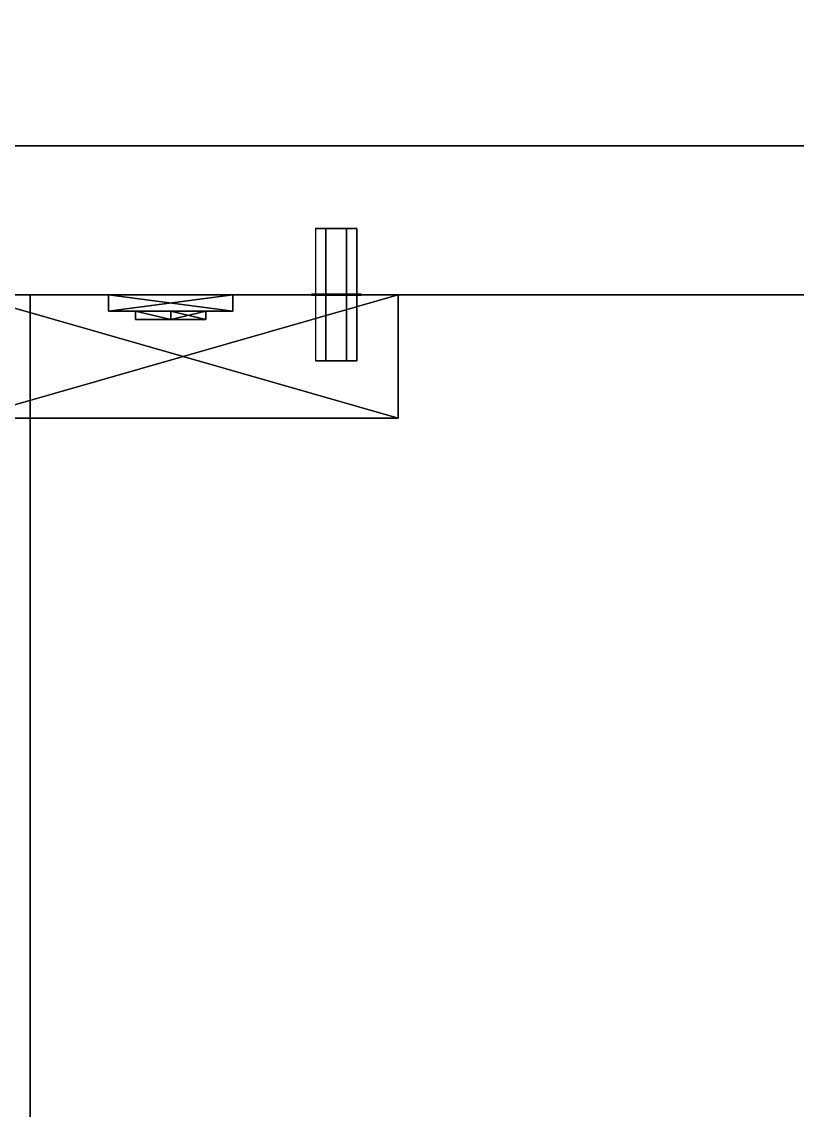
# Model space of a CAD drawing. Extents: x 0 to 4068, y -150 to 4325.
# Drawn here: x 3537 to 3630.7, y 1292.4 to 1424 of the extents above; entities that cross this region are included whole.
import ezdxf

# ---------------------------------------------------------------- set-up
doc = ezdxf.new("R2010")
doc.units = 0
for name, color, linetype in [('LAYER0', 7, 'CONTINUOUS'), ('LAYER364', 7, 'CONTINUOUS'), ('LAYER365', 7, 'CONTINUOUS'), ('LAYER366', 7, 'CONTINUOUS'), ('LAYER370', 253, 'CONTINUOUS'), ('LAYER372', 253, 'CONTINUOUS'), ('LAYER374', 253, 'CONTINUOUS'), ('LAYER376', 253, 'CONTINUOUS'), ('LAYER378', 253, 'CONTINUOUS'), ('LAYER380', 7, 'CONTINUOUS'), ('LAYER381', 254, 'CONTINUOUS'), ('LAYER385', 7, 'CONTINUOUS'), ('LAYER386', 254, 'CONTINUOUS'), ('LAYER390', 7, 'CONTINUOUS'), ('LAYER391', 254, 'CONTINUOUS'), ('LAYER395', 7, 'CONTINUOUS'), ('LAYER396', 254, 'CONTINUOUS'), ('LAYER400', 7, 'CONTINUOUS'), ('LAYER401', 254, 'CONTINUOUS'), ('LAYER405', 7, 'CONTINUOUS'), ('LAYER406', 254, 'CONTINUOUS')]:
    doc.layers.add(name, color=color, linetype=linetype)

msp = doc.modelspace()

# ---------------------------------------------------------------- linework, layer by layer
at = {"layer": 'LAYER0', "invisible_edges": 1}
for points in [[(4068, 4325, -5), (0, -150, -5), (0, 4325, -5), (4068, 4325, -5)], [(0, -150, -5), (4068, 4325, -5), (4068, -150, -5), (0, -150, -5)], [(4068, -150), (0, 4325), (0, -150), (4068, -150)], [(0, 4325), (4068, -150), (4068, 4325), (0, 4325)]]:
    msp.add_3dface(points, dxfattribs=at)
at = {"layer": 'LAYER364', "invisible_edges": 1}
for points in [[(3918, 927, 151), (3518, 1391, 151), (3918, 1391, 151), (3918, 927, 151)], [(3518, 1391, 151), (3918, 927, 151), (3518, 927, 151), (3518, 1391, 151)], [(3918, 1391, 169), (3518, 1391, 151), (3518, 1391, 169), (3918, 1391, 169)], [(3518, 1391, 151), (3918, 1391, 169), (3918, 1391, 151), (3518, 1391, 151)], [(3518, 927, 169), (3918, 1391, 169), (3518, 1391, 169), (3518, 927, 169)], [(3918, 1391, 169), (3518, 927, 169), (3918, 927, 169), (3918, 1391, 169)]]:
    msp.add_3dface(points, dxfattribs=at)
at = {"layer": 'LAYER365', "invisible_edges": 1}
for points in [[(3918, 1391, 2359), (3518, 927, 2359), (3918, 927, 2359), (3918, 1391, 2359)], [(3518, 927, 2359), (3918, 1391, 2359), (3518, 1391, 2359), (3518, 927, 2359)], [(3918, 1391, 2359), (3518, 1391, 2341), (3518, 1391, 2359), (3918, 1391, 2359)], [(3518, 1391, 2341), (3918, 1391, 2359), (3918, 1391, 2341), (3518, 1391, 2341)], [(3518, 1391, 2341), (3918, 927, 2341), (3518, 927, 2341), (3518, 1391, 2341)], [(3918, 927, 2341), (3518, 1391, 2341), (3918, 1391, 2341), (3918, 927, 2341)]]:
    msp.add_3dface(points, dxfattribs=at)
at = {"layer": 'LAYER366', "invisible_edges": 1}
for points in [[(3918, 1409, 150), (3518, 1391, 150), (3518, 1409, 150), (3918, 1409, 150)], [(3518, 1391, 150), (3918, 1409, 150), (3918, 1391, 150), (3518, 1391, 150)], [(3918, 1391, 2360), (3518, 1409, 2360), (3518, 1391, 2360), (3918, 1391, 2360)], [(3518, 1409, 2360), (3918, 1391, 2360), (3918, 1409, 2360), (3518, 1409, 2360)], [(3518, 1409, 2360), (3918, 1409, 150), (3518, 1409, 150), (3518, 1409, 2360)], [(3918, 1409, 150), (3518, 1409, 2360), (3918, 1409, 2360), (3918, 1409, 150)], [(3918, 1391, 2360), (3518, 1391, 150), (3918, 1391, 150), (3918, 1391, 2360)], [(3518, 1391, 150), (3918, 1391, 2360), (3518, 1391, 2360), (3518, 1391, 150)]]:
    msp.add_3dface(points, dxfattribs=at)
at = {"layer": 'LAYER370'}
for points in [[(3582.5, 1391, 246.2174), (3530.5, 1376.078, 246.2174), (3530.5, 1391, 246.2174), (3582.5, 1391, 246.2174)], [(3582.5, 1376.078, 246.2174), (3530.5, 1376.078, 246.2174), (3582.5, 1391, 246.2174), (3582.5, 1376.078, 246.2174)], [(3530.5, 1391, 259.7826), (3582.5, 1376.078, 259.7826), (3582.5, 1391, 259.7826), (3530.5, 1391, 259.7826)], [(3530.5, 1376.078, 259.7826), (3582.5, 1376.078, 259.7826), (3530.5, 1391, 259.7826), (3530.5, 1376.078, 259.7826)], [(3562.5, 1391, 279), (3547.5, 1391, 279), (3547.5, 1389.01, 279), (3562.5, 1391, 279)], [(3562.5, 1389.01, 279), (3562.5, 1391, 279), (3547.5, 1389.01, 279), (3562.5, 1389.01, 279)], [(3547.5, 1391, 227), (3562.5, 1391, 227), (3562.5, 1389.01, 227), (3547.5, 1391, 227)], [(3547.5, 1389.01, 227), (3547.5, 1391, 227), (3562.5, 1389.01, 227), (3547.5, 1389.01, 227)], [(3547.5, 1389.01, 279), (3547.5, 1391, 279), (3547.5, 1391, 227), (3547.5, 1389.01, 279)], [(3547.5, 1389.01, 227), (3547.5, 1389.01, 279), (3547.5, 1391, 227), (3547.5, 1389.01, 227)], [(3562.5, 1391, 227), (3562.5, 1391, 279), (3562.5, 1389.01, 279), (3562.5, 1391, 227)], [(3562.5, 1389.01, 227), (3562.5, 1391, 227), (3562.5, 1389.01, 279), (3562.5, 1389.01, 227)], [(3582.5, 1391, 259.7826), (3582.5, 1376.078, 246.2174), (3582.5, 1391, 246.2174), (3582.5, 1391, 259.7826)], [(3582.5, 1376.078, 259.7826), (3582.5, 1376.078, 246.2174), (3582.5, 1391, 259.7826), (3582.5, 1376.078, 259.7826)], [(3562.5, 1389.01, 279), (3547.5, 1389.01, 279), (3547.5, 1389.01, 227), (3562.5, 1389.01, 279)], [(3562.5, 1389.01, 227), (3562.5, 1389.01, 279), (3547.5, 1389.01, 227), (3562.5, 1389.01, 227)], [(3550.757, 1389.01, 271.0869), (3555, 1388.016, 266.2909), (3550.757, 1388.016, 271.0869), (3550.757, 1389.01, 271.0869)], [(3555, 1389.01, 266.2909), (3555, 1388.016, 266.2909), (3550.757, 1389.01, 271.0869), (3555, 1389.01, 266.2909)], [(3550.757, 1389.01, 271.0869), (3555, 1389.01, 266.2909), (3555, 1389.01, 275.883), (3550.757, 1389.01, 271.0869)], [(3550.757, 1389.01, 271.0869), (3555, 1388.016, 275.883), (3555, 1389.01, 275.883), (3550.757, 1389.01, 271.0869)], [(3550.757, 1388.016, 271.0869), (3555, 1388.016, 275.883), (3550.757, 1389.01, 271.0869), (3550.757, 1388.016, 271.0869)], [(3550.757, 1389.01, 234.913), (3555, 1388.016, 230.117), (3550.757, 1388.016, 234.913), (3550.757, 1389.01, 234.913)], [(3555, 1389.01, 230.117), (3555, 1388.016, 230.117), (3550.757, 1389.01, 234.913), (3555, 1389.01, 230.117)], [(3550.757, 1389.01, 234.913), (3555, 1389.01, 230.117), (3555, 1389.01, 239.7091), (3550.757, 1389.01, 234.913)], [(3550.757, 1389.01, 234.913), (3555, 1388.016, 239.7091), (3555, 1389.01, 239.7091), (3550.757, 1389.01, 234.913)], [(3550.757, 1388.016, 234.913), (3555, 1388.016, 239.7091), (3550.757, 1389.01, 234.913), (3550.757, 1388.016, 234.913)], [(3555, 1389.01, 266.2909), (3559.243, 1388.016, 271.0869), (3555, 1388.016, 266.2909), (3555, 1389.01, 266.2909)], [(3559.243, 1389.01, 271.0869), (3559.243, 1388.016, 271.0869), (3555, 1389.01, 266.2909), (3559.243, 1389.01, 271.0869)], [(3559.243, 1389.01, 271.0869), (3555, 1388.016, 275.883), (3559.243, 1388.016, 271.0869), (3559.243, 1389.01, 271.0869)], [(3555, 1389.01, 275.883), (3555, 1388.016, 275.883), (3559.243, 1389.01, 271.0869), (3555, 1389.01, 275.883)], [(3555, 1389.01, 266.2909), (3559.243, 1389.01, 271.0869), (3555, 1389.01, 275.883), (3555, 1389.01, 266.2909)], [(3555, 1389.01, 230.117), (3559.243, 1388.016, 234.913), (3555, 1388.016, 230.117), (3555, 1389.01, 230.117)], [(3559.243, 1389.01, 234.913), (3559.243, 1388.016, 234.913), (3555, 1389.01, 230.117), (3559.243, 1389.01, 234.913)], [(3559.243, 1389.01, 234.913), (3555, 1388.016, 239.7091), (3559.243, 1388.016, 234.913), (3559.243, 1389.01, 234.913)], [(3555, 1389.01, 239.7091), (3555, 1388.016, 239.7091), (3559.243, 1389.01, 234.913), (3555, 1389.01, 239.7091)], [(3555, 1389.01, 230.117), (3559.243, 1389.01, 234.913), (3555, 1389.01, 239.7091), (3555, 1389.01, 230.117)], [(3550.757, 1388.016, 271.0869), (3559.243, 1388.016, 271.0869), (3555, 1388.016, 275.883), (3550.757, 1388.016, 271.0869)], [(3555, 1388.016, 266.2909), (3559.243, 1388.016, 271.0869), (3550.757, 1388.016, 271.0869), (3555, 1388.016, 266.2909)], [(3550.757, 1388.016, 234.913), (3559.243, 1388.016, 234.913), (3555, 1388.016, 239.7091), (3550.757, 1388.016, 234.913)], [(3555, 1388.016, 230.117), (3559.243, 1388.016, 234.913), (3550.757, 1388.016, 234.913), (3555, 1388.016, 230.117)], [(3582.5, 1376.078, 246.2174), (3530.5, 1376.078, 259.7826), (3530.5, 1376.078, 246.2174), (3582.5, 1376.078, 246.2174)], [(3582.5, 1376.078, 259.7826), (3530.5, 1376.078, 259.7826), (3582.5, 1376.078, 246.2174), (3582.5, 1376.078, 259.7826)]]:
    msp.add_3dface(points, dxfattribs=at)
at = {"layer": 'LAYER372'}
for points in [[(3582.5, 1391, 747.2174), (3530.5, 1376.078, 747.2174), (3530.5, 1391, 747.2174), (3582.5, 1391, 747.2174)], [(3582.5, 1376.078, 747.2174), (3530.5, 1376.078, 747.2174), (3582.5, 1391, 747.2174), (3582.5, 1376.078, 747.2174)], [(3530.5, 1391, 760.7826), (3582.5, 1376.078, 760.7826), (3582.5, 1391, 760.7826), (3530.5, 1391, 760.7826)], [(3530.5, 1376.078, 760.7826), (3582.5, 1376.078, 760.7826), (3530.5, 1391, 760.7826), (3530.5, 1376.078, 760.7826)], [(3562.5, 1391, 780), (3547.5, 1391, 780), (3547.5, 1389.01, 780), (3562.5, 1391, 780)], [(3562.5, 1389.01, 780), (3562.5, 1391, 780), (3547.5, 1389.01, 780), (3562.5, 1389.01, 780)], [(3547.5, 1391, 728), (3562.5, 1391, 728), (3562.5, 1389.01, 728), (3547.5, 1391, 728)], [(3547.5, 1389.01, 728), (3547.5, 1391, 728), (3562.5, 1389.01, 728), (3547.5, 1389.01, 728)], [(3547.5, 1389.01, 780), (3547.5, 1391, 780), (3547.5, 1391, 728), (3547.5, 1389.01, 780)], [(3547.5, 1389.01, 728), (3547.5, 1389.01, 780), (3547.5, 1391, 728), (3547.5, 1389.01, 728)], [(3562.5, 1391, 728), (3562.5, 1391, 780), (3562.5, 1389.01, 780), (3562.5, 1391, 728)], [(3562.5, 1389.01, 728), (3562.5, 1391, 728), (3562.5, 1389.01, 780), (3562.5, 1389.01, 728)], [(3582.5, 1391, 760.7826), (3582.5, 1376.078, 747.2174), (3582.5, 1391, 747.2174), (3582.5, 1391, 760.7826)], [(3582.5, 1376.078, 760.7826), (3582.5, 1376.078, 747.2174), (3582.5, 1391, 760.7826), (3582.5, 1376.078, 760.7826)], [(3562.5, 1389.01, 780), (3547.5, 1389.01, 780), (3547.5, 1389.01, 728), (3562.5, 1389.01, 780)], [(3562.5, 1389.01, 728), (3562.5, 1389.01, 780), (3547.5, 1389.01, 728), (3562.5, 1389.01, 728)], [(3550.757, 1389.01, 772.087), (3555, 1388.016, 767.291), (3550.757, 1388.016, 772.087), (3550.757, 1389.01, 772.087)], [(3555, 1389.01, 767.291), (3555, 1388.016, 767.291), (3550.757, 1389.01, 772.087), (3555, 1389.01, 767.291)], [(3550.757, 1389.01, 772.087), (3555, 1389.01, 767.291), (3555, 1389.01, 776.883), (3550.757, 1389.01, 772.087)], [(3550.757, 1389.01, 772.087), (3555, 1388.016, 776.883), (3555, 1389.01, 776.883), (3550.757, 1389.01, 772.087)], [(3550.757, 1388.016, 772.087), (3555, 1388.016, 776.883), (3550.757, 1389.01, 772.087), (3550.757, 1388.016, 772.087)], [(3550.757, 1389.01, 735.913), (3555, 1388.016, 731.117), (3550.757, 1388.016, 735.913), (3550.757, 1389.01, 735.913)], [(3555, 1389.01, 731.117), (3555, 1388.016, 731.117), (3550.757, 1389.01, 735.913), (3555, 1389.01, 731.117)], [(3550.757, 1389.01, 735.913), (3555, 1389.01, 731.117), (3555, 1389.01, 740.709), (3550.757, 1389.01, 735.913)], [(3550.757, 1389.01, 735.913), (3555, 1388.016, 740.709), (3555, 1389.01, 740.709), (3550.757, 1389.01, 735.913)], [(3550.757, 1388.016, 735.913), (3555, 1388.016, 740.709), (3550.757, 1389.01, 735.913), (3550.757, 1388.016, 735.913)], [(3555, 1389.01, 767.291), (3559.243, 1388.016, 772.087), (3555, 1388.016, 767.291), (3555, 1389.01, 767.291)], [(3559.243, 1389.01, 772.087), (3559.243, 1388.016, 772.087), (3555, 1389.01, 767.291), (3559.243, 1389.01, 772.087)], [(3559.243, 1389.01, 772.087), (3555, 1388.016, 776.883), (3559.243, 1388.016, 772.087), (3559.243, 1389.01, 772.087)], [(3555, 1389.01, 776.883), (3555, 1388.016, 776.883), (3559.243, 1389.01, 772.087), (3555, 1389.01, 776.883)], [(3555, 1389.01, 767.291), (3559.243, 1389.01, 772.087), (3555, 1389.01, 776.883), (3555, 1389.01, 767.291)], [(3555, 1389.01, 731.117), (3559.243, 1388.016, 735.913), (3555, 1388.016, 731.117), (3555, 1389.01, 731.117)], [(3559.243, 1389.01, 735.913), (3559.243, 1388.016, 735.913), (3555, 1389.01, 731.117), (3559.243, 1389.01, 735.913)], [(3559.243, 1389.01, 735.913), (3555, 1388.016, 740.709), (3559.243, 1388.016, 735.913), (3559.243, 1389.01, 735.913)], [(3555, 1389.01, 740.709), (3555, 1388.016, 740.709), (3559.243, 1389.01, 735.913), (3555, 1389.01, 740.709)], [(3555, 1389.01, 731.117), (3559.243, 1389.01, 735.913), (3555, 1389.01, 740.709), (3555, 1389.01, 731.117)], [(3550.757, 1388.016, 772.087), (3559.243, 1388.016, 772.087), (3555, 1388.016, 776.883), (3550.757, 1388.016, 772.087)], [(3555, 1388.016, 767.291), (3559.243, 1388.016, 772.087), (3550.757, 1388.016, 772.087), (3555, 1388.016, 767.291)], [(3550.757, 1388.016, 735.913), (3559.243, 1388.016, 735.913), (3555, 1388.016, 740.709), (3550.757, 1388.016, 735.913)], [(3555, 1388.016, 731.117), (3559.243, 1388.016, 735.913), (3550.757, 1388.016, 735.913), (3555, 1388.016, 731.117)], [(3582.5, 1376.078, 747.2174), (3530.5, 1376.078, 760.7826), (3530.5, 1376.078, 747.2174), (3582.5, 1376.078, 747.2174)], [(3582.5, 1376.078, 760.7826), (3530.5, 1376.078, 760.7826), (3582.5, 1376.078, 747.2174), (3582.5, 1376.078, 760.7826)]]:
    msp.add_3dface(points, dxfattribs=at)
at = {"layer": 'LAYER374'}
for points in [[(3582.5, 1391, 1248.217), (3530.5, 1376.078, 1248.217), (3530.5, 1391, 1248.217), (3582.5, 1391, 1248.217)], [(3582.5, 1376.078, 1248.217), (3530.5, 1376.078, 1248.217), (3582.5, 1391, 1248.217), (3582.5, 1376.078, 1248.217)], [(3530.5, 1391, 1261.783), (3582.5, 1376.078, 1261.783), (3582.5, 1391, 1261.783), (3530.5, 1391, 1261.783)], [(3530.5, 1376.078, 1261.783), (3582.5, 1376.078, 1261.783), (3530.5, 1391, 1261.783), (3530.5, 1376.078, 1261.783)], [(3562.5, 1391, 1281), (3547.5, 1391, 1281), (3547.5, 1389.01, 1281), (3562.5, 1391, 1281)], [(3562.5, 1389.01, 1281), (3562.5, 1391, 1281), (3547.5, 1389.01, 1281), (3562.5, 1389.01, 1281)], [(3547.5, 1391, 1229), (3562.5, 1391, 1229), (3562.5, 1389.01, 1229), (3547.5, 1391, 1229)], [(3547.5, 1389.01, 1229), (3547.5, 1391, 1229), (3562.5, 1389.01, 1229), (3547.5, 1389.01, 1229)], [(3547.5, 1389.01, 1281), (3547.5, 1391, 1281), (3547.5, 1391, 1229), (3547.5, 1389.01, 1281)], [(3547.5, 1389.01, 1229), (3547.5, 1389.01, 1281), (3547.5, 1391, 1229), (3547.5, 1389.01, 1229)], [(3562.5, 1391, 1229), (3562.5, 1391, 1281), (3562.5, 1389.01, 1281), (3562.5, 1391, 1229)], [(3562.5, 1389.01, 1229), (3562.5, 1391, 1229), (3562.5, 1389.01, 1281), (3562.5, 1389.01, 1229)], [(3582.5, 1391, 1261.783), (3582.5, 1376.078, 1248.217), (3582.5, 1391, 1248.217), (3582.5, 1391, 1261.783)], [(3582.5, 1376.078, 1261.783), (3582.5, 1376.078, 1248.217), (3582.5, 1391, 1261.783), (3582.5, 1376.078, 1261.783)], [(3562.5, 1389.01, 1281), (3547.5, 1389.01, 1281), (3547.5, 1389.01, 1229), (3562.5, 1389.01, 1281)], [(3562.5, 1389.01, 1229), (3562.5, 1389.01, 1281), (3547.5, 1389.01, 1229), (3562.5, 1389.01, 1229)], [(3550.757, 1389.01, 1273.087), (3555, 1388.016, 1268.291), (3550.757, 1388.016, 1273.087), (3550.757, 1389.01, 1273.087)], [(3555, 1389.01, 1268.291), (3555, 1388.016, 1268.291), (3550.757, 1389.01, 1273.087), (3555, 1389.01, 1268.291)], [(3550.757, 1389.01, 1273.087), (3555, 1389.01, 1268.291), (3555, 1389.01, 1277.883), (3550.757, 1389.01, 1273.087)], [(3550.757, 1389.01, 1273.087), (3555, 1388.016, 1277.883), (3555, 1389.01, 1277.883), (3550.757, 1389.01, 1273.087)], [(3550.757, 1388.016, 1273.087), (3555, 1388.016, 1277.883), (3550.757, 1389.01, 1273.087), (3550.757, 1388.016, 1273.087)], [(3550.757, 1389.01, 1236.913), (3555, 1388.016, 1232.117), (3550.757, 1388.016, 1236.913), (3550.757, 1389.01, 1236.913)], [(3555, 1389.01, 1232.117), (3555, 1388.016, 1232.117), (3550.757, 1389.01, 1236.913), (3555, 1389.01, 1232.117)], [(3550.757, 1389.01, 1236.913), (3555, 1389.01, 1232.117), (3555, 1389.01, 1241.709), (3550.757, 1389.01, 1236.913)], [(3550.757, 1389.01, 1236.913), (3555, 1388.016, 1241.709), (3555, 1389.01, 1241.709), (3550.757, 1389.01, 1236.913)], [(3550.757, 1388.016, 1236.913), (3555, 1388.016, 1241.709), (3550.757, 1389.01, 1236.913), (3550.757, 1388.016, 1236.913)], [(3555, 1389.01, 1268.291), (3559.243, 1388.016, 1273.087), (3555, 1388.016, 1268.291), (3555, 1389.01, 1268.291)], [(3559.243, 1389.01, 1273.087), (3559.243, 1388.016, 1273.087), (3555, 1389.01, 1268.291), (3559.243, 1389.01, 1273.087)], [(3559.243, 1389.01, 1273.087), (3555, 1388.016, 1277.883), (3559.243, 1388.016, 1273.087), (3559.243, 1389.01, 1273.087)], [(3555, 1389.01, 1277.883), (3555, 1388.016, 1277.883), (3559.243, 1389.01, 1273.087), (3555, 1389.01, 1277.883)], [(3555, 1389.01, 1268.291), (3559.243, 1389.01, 1273.087), (3555, 1389.01, 1277.883), (3555, 1389.01, 1268.291)], [(3555, 1389.01, 1232.117), (3559.243, 1388.016, 1236.913), (3555, 1388.016, 1232.117), (3555, 1389.01, 1232.117)], [(3559.243, 1389.01, 1236.913), (3559.243, 1388.016, 1236.913), (3555, 1389.01, 1232.117), (3559.243, 1389.01, 1236.913)], [(3559.243, 1389.01, 1236.913), (3555, 1388.016, 1241.709), (3559.243, 1388.016, 1236.913), (3559.243, 1389.01, 1236.913)], [(3555, 1389.01, 1241.709), (3555, 1388.016, 1241.709), (3559.243, 1389.01, 1236.913), (3555, 1389.01, 1241.709)], [(3555, 1389.01, 1232.117), (3559.243, 1389.01, 1236.913), (3555, 1389.01, 1241.709), (3555, 1389.01, 1232.117)], [(3550.757, 1388.016, 1273.087), (3559.243, 1388.016, 1273.087), (3555, 1388.016, 1277.883), (3550.757, 1388.016, 1273.087)], [(3555, 1388.016, 1268.291), (3559.243, 1388.016, 1273.087), (3550.757, 1388.016, 1273.087), (3555, 1388.016, 1268.291)], [(3550.757, 1388.016, 1236.913), (3559.243, 1388.016, 1236.913), (3555, 1388.016, 1241.709), (3550.757, 1388.016, 1236.913)], [(3555, 1388.016, 1232.117), (3559.243, 1388.016, 1236.913), (3550.757, 1388.016, 1236.913), (3555, 1388.016, 1232.117)], [(3582.5, 1376.078, 1248.217), (3530.5, 1376.078, 1261.783), (3530.5, 1376.078, 1248.217), (3582.5, 1376.078, 1248.217)], [(3582.5, 1376.078, 1261.783), (3530.5, 1376.078, 1261.783), (3582.5, 1376.078, 1248.217), (3582.5, 1376.078, 1261.783)]]:
    msp.add_3dface(points, dxfattribs=at)
at = {"layer": 'LAYER376'}
for points in [[(3582.5, 1391, 1749.217), (3530.5, 1376.078, 1749.217), (3530.5, 1391, 1749.217), (3582.5, 1391, 1749.217)], [(3582.5, 1376.078, 1749.217), (3530.5, 1376.078, 1749.217), (3582.5, 1391, 1749.217), (3582.5, 1376.078, 1749.217)], [(3530.5, 1391, 1762.783), (3582.5, 1376.078, 1762.783), (3582.5, 1391, 1762.783), (3530.5, 1391, 1762.783)], [(3530.5, 1376.078, 1762.783), (3582.5, 1376.078, 1762.783), (3530.5, 1391, 1762.783), (3530.5, 1376.078, 1762.783)], [(3562.5, 1391, 1782), (3547.5, 1391, 1782), (3547.5, 1389.01, 1782), (3562.5, 1391, 1782)], [(3562.5, 1389.01, 1782), (3562.5, 1391, 1782), (3547.5, 1389.01, 1782), (3562.5, 1389.01, 1782)], [(3547.5, 1391, 1730), (3562.5, 1391, 1730), (3562.5, 1389.01, 1730), (3547.5, 1391, 1730)], [(3547.5, 1389.01, 1730), (3547.5, 1391, 1730), (3562.5, 1389.01, 1730), (3547.5, 1389.01, 1730)], [(3547.5, 1389.01, 1782), (3547.5, 1391, 1782), (3547.5, 1391, 1730), (3547.5, 1389.01, 1782)], [(3547.5, 1389.01, 1730), (3547.5, 1389.01, 1782), (3547.5, 1391, 1730), (3547.5, 1389.01, 1730)], [(3562.5, 1391, 1730), (3562.5, 1391, 1782), (3562.5, 1389.01, 1782), (3562.5, 1391, 1730)], [(3562.5, 1389.01, 1730), (3562.5, 1391, 1730), (3562.5, 1389.01, 1782), (3562.5, 1389.01, 1730)], [(3582.5, 1391, 1762.783), (3582.5, 1376.078, 1749.217), (3582.5, 1391, 1749.217), (3582.5, 1391, 1762.783)], [(3582.5, 1376.078, 1762.783), (3582.5, 1376.078, 1749.217), (3582.5, 1391, 1762.783), (3582.5, 1376.078, 1762.783)], [(3562.5, 1389.01, 1782), (3547.5, 1389.01, 1782), (3547.5, 1389.01, 1730), (3562.5, 1389.01, 1782)], [(3562.5, 1389.01, 1730), (3562.5, 1389.01, 1782), (3547.5, 1389.01, 1730), (3562.5, 1389.01, 1730)], [(3550.757, 1389.01, 1774.087), (3555, 1388.016, 1769.291), (3550.757, 1388.016, 1774.087), (3550.757, 1389.01, 1774.087)], [(3555, 1389.01, 1769.291), (3555, 1388.016, 1769.291), (3550.757, 1389.01, 1774.087), (3555, 1389.01, 1769.291)], [(3550.757, 1389.01, 1774.087), (3555, 1389.01, 1769.291), (3555, 1389.01, 1778.883), (3550.757, 1389.01, 1774.087)], [(3550.757, 1389.01, 1774.087), (3555, 1388.016, 1778.883), (3555, 1389.01, 1778.883), (3550.757, 1389.01, 1774.087)], [(3550.757, 1388.016, 1774.087), (3555, 1388.016, 1778.883), (3550.757, 1389.01, 1774.087), (3550.757, 1388.016, 1774.087)], [(3550.757, 1389.01, 1737.913), (3555, 1388.016, 1733.117), (3550.757, 1388.016, 1737.913), (3550.757, 1389.01, 1737.913)], [(3555, 1389.01, 1733.117), (3555, 1388.016, 1733.117), (3550.757, 1389.01, 1737.913), (3555, 1389.01, 1733.117)], [(3550.757, 1389.01, 1737.913), (3555, 1389.01, 1733.117), (3555, 1389.01, 1742.709), (3550.757, 1389.01, 1737.913)], [(3550.757, 1389.01, 1737.913), (3555, 1388.016, 1742.709), (3555, 1389.01, 1742.709), (3550.757, 1389.01, 1737.913)], [(3550.757, 1388.016, 1737.913), (3555, 1388.016, 1742.709), (3550.757, 1389.01, 1737.913), (3550.757, 1388.016, 1737.913)], [(3555, 1389.01, 1769.291), (3559.243, 1388.016, 1774.087), (3555, 1388.016, 1769.291), (3555, 1389.01, 1769.291)], [(3559.243, 1389.01, 1774.087), (3559.243, 1388.016, 1774.087), (3555, 1389.01, 1769.291), (3559.243, 1389.01, 1774.087)], [(3559.243, 1389.01, 1774.087), (3555, 1388.016, 1778.883), (3559.243, 1388.016, 1774.087), (3559.243, 1389.01, 1774.087)], [(3555, 1389.01, 1778.883), (3555, 1388.016, 1778.883), (3559.243, 1389.01, 1774.087), (3555, 1389.01, 1778.883)], [(3555, 1389.01, 1769.291), (3559.243, 1389.01, 1774.087), (3555, 1389.01, 1778.883), (3555, 1389.01, 1769.291)], [(3555, 1389.01, 1733.117), (3559.243, 1388.016, 1737.913), (3555, 1388.016, 1733.117), (3555, 1389.01, 1733.117)], [(3559.243, 1389.01, 1737.913), (3559.243, 1388.016, 1737.913), (3555, 1389.01, 1733.117), (3559.243, 1389.01, 1737.913)], [(3559.243, 1389.01, 1737.913), (3555, 1388.016, 1742.709), (3559.243, 1388.016, 1737.913), (3559.243, 1389.01, 1737.913)], [(3555, 1389.01, 1742.709), (3555, 1388.016, 1742.709), (3559.243, 1389.01, 1737.913), (3555, 1389.01, 1742.709)], [(3555, 1389.01, 1733.117), (3559.243, 1389.01, 1737.913), (3555, 1389.01, 1742.709), (3555, 1389.01, 1733.117)], [(3550.757, 1388.016, 1774.087), (3559.243, 1388.016, 1774.087), (3555, 1388.016, 1778.883), (3550.757, 1388.016, 1774.087)], [(3555, 1388.016, 1769.291), (3559.243, 1388.016, 1774.087), (3550.757, 1388.016, 1774.087), (3555, 1388.016, 1769.291)], [(3550.757, 1388.016, 1737.913), (3559.243, 1388.016, 1737.913), (3555, 1388.016, 1742.709), (3550.757, 1388.016, 1737.913)], [(3555, 1388.016, 1733.117), (3559.243, 1388.016, 1737.913), (3550.757, 1388.016, 1737.913), (3555, 1388.016, 1733.117)], [(3582.5, 1376.078, 1749.217), (3530.5, 1376.078, 1762.783), (3530.5, 1376.078, 1749.217), (3582.5, 1376.078, 1749.217)], [(3582.5, 1376.078, 1762.783), (3530.5, 1376.078, 1762.783), (3582.5, 1376.078, 1749.217), (3582.5, 1376.078, 1762.783)]]:
    msp.add_3dface(points, dxfattribs=at)
at = {"layer": 'LAYER378'}
for points in [[(3582.5, 1391, 2250.217), (3530.5, 1376.078, 2250.217), (3530.5, 1391, 2250.217), (3582.5, 1391, 2250.217)], [(3582.5, 1376.078, 2250.217), (3530.5, 1376.078, 2250.217), (3582.5, 1391, 2250.217), (3582.5, 1376.078, 2250.217)], [(3530.5, 1391, 2263.783), (3582.5, 1376.078, 2263.783), (3582.5, 1391, 2263.783), (3530.5, 1391, 2263.783)], [(3530.5, 1376.078, 2263.783), (3582.5, 1376.078, 2263.783), (3530.5, 1391, 2263.783), (3530.5, 1376.078, 2263.783)], [(3562.5, 1391, 2283), (3547.5, 1391, 2283), (3547.5, 1389.01, 2283), (3562.5, 1391, 2283)], [(3562.5, 1389.01, 2283), (3562.5, 1391, 2283), (3547.5, 1389.01, 2283), (3562.5, 1389.01, 2283)], [(3547.5, 1391, 2231), (3562.5, 1391, 2231), (3562.5, 1389.01, 2231), (3547.5, 1391, 2231)], [(3547.5, 1389.01, 2231), (3547.5, 1391, 2231), (3562.5, 1389.01, 2231), (3547.5, 1389.01, 2231)], [(3547.5, 1389.01, 2283), (3547.5, 1391, 2283), (3547.5, 1391, 2231), (3547.5, 1389.01, 2283)], [(3547.5, 1389.01, 2231), (3547.5, 1389.01, 2283), (3547.5, 1391, 2231), (3547.5, 1389.01, 2231)], [(3562.5, 1391, 2231), (3562.5, 1391, 2283), (3562.5, 1389.01, 2283), (3562.5, 1391, 2231)], [(3562.5, 1389.01, 2231), (3562.5, 1391, 2231), (3562.5, 1389.01, 2283), (3562.5, 1389.01, 2231)], [(3582.5, 1391, 2263.783), (3582.5, 1376.078, 2250.217), (3582.5, 1391, 2250.217), (3582.5, 1391, 2263.783)], [(3582.5, 1376.078, 2263.783), (3582.5, 1376.078, 2250.217), (3582.5, 1391, 2263.783), (3582.5, 1376.078, 2263.783)], [(3562.5, 1389.01, 2283), (3547.5, 1389.01, 2283), (3547.5, 1389.01, 2231), (3562.5, 1389.01, 2283)], [(3562.5, 1389.01, 2231), (3562.5, 1389.01, 2283), (3547.5, 1389.01, 2231), (3562.5, 1389.01, 2231)], [(3550.757, 1389.01, 2275.087), (3555, 1388.016, 2270.291), (3550.757, 1388.016, 2275.087), (3550.757, 1389.01, 2275.087)], [(3555, 1389.01, 2270.291), (3555, 1388.016, 2270.291), (3550.757, 1389.01, 2275.087), (3555, 1389.01, 2270.291)], [(3550.757, 1389.01, 2275.087), (3555, 1389.01, 2270.291), (3555, 1389.01, 2279.883), (3550.757, 1389.01, 2275.087)], [(3550.757, 1389.01, 2275.087), (3555, 1388.016, 2279.883), (3555, 1389.01, 2279.883), (3550.757, 1389.01, 2275.087)], [(3550.757, 1388.016, 2275.087), (3555, 1388.016, 2279.883), (3550.757, 1389.01, 2275.087), (3550.757, 1388.016, 2275.087)], [(3550.757, 1389.01, 2238.913), (3555, 1388.016, 2234.117), (3550.757, 1388.016, 2238.913), (3550.757, 1389.01, 2238.913)], [(3555, 1389.01, 2234.117), (3555, 1388.016, 2234.117), (3550.757, 1389.01, 2238.913), (3555, 1389.01, 2234.117)], [(3550.757, 1389.01, 2238.913), (3555, 1389.01, 2234.117), (3555, 1389.01, 2243.709), (3550.757, 1389.01, 2238.913)], [(3550.757, 1389.01, 2238.913), (3555, 1388.016, 2243.709), (3555, 1389.01, 2243.709), (3550.757, 1389.01, 2238.913)], [(3550.757, 1388.016, 2238.913), (3555, 1388.016, 2243.709), (3550.757, 1389.01, 2238.913), (3550.757, 1388.016, 2238.913)], [(3555, 1389.01, 2270.291), (3559.243, 1388.016, 2275.087), (3555, 1388.016, 2270.291), (3555, 1389.01, 2270.291)], [(3559.243, 1389.01, 2275.087), (3559.243, 1388.016, 2275.087), (3555, 1389.01, 2270.291), (3559.243, 1389.01, 2275.087)], [(3559.243, 1389.01, 2275.087), (3555, 1388.016, 2279.883), (3559.243, 1388.016, 2275.087), (3559.243, 1389.01, 2275.087)], [(3555, 1389.01, 2279.883), (3555, 1388.016, 2279.883), (3559.243, 1389.01, 2275.087), (3555, 1389.01, 2279.883)], [(3555, 1389.01, 2270.291), (3559.243, 1389.01, 2275.087), (3555, 1389.01, 2279.883), (3555, 1389.01, 2270.291)], [(3555, 1389.01, 2234.117), (3559.243, 1388.016, 2238.913), (3555, 1388.016, 2234.117), (3555, 1389.01, 2234.117)], [(3559.243, 1389.01, 2238.913), (3559.243, 1388.016, 2238.913), (3555, 1389.01, 2234.117), (3559.243, 1389.01, 2238.913)], [(3559.243, 1389.01, 2238.913), (3555, 1388.016, 2243.709), (3559.243, 1388.016, 2238.913), (3559.243, 1389.01, 2238.913)], [(3555, 1389.01, 2243.709), (3555, 1388.016, 2243.709), (3559.243, 1389.01, 2238.913), (3555, 1389.01, 2243.709)], [(3555, 1389.01, 2234.117), (3559.243, 1389.01, 2238.913), (3555, 1389.01, 2243.709), (3555, 1389.01, 2234.117)], [(3550.757, 1388.016, 2275.087), (3559.243, 1388.016, 2275.087), (3555, 1388.016, 2279.883), (3550.757, 1388.016, 2275.087)], [(3555, 1388.016, 2270.291), (3559.243, 1388.016, 2275.087), (3550.757, 1388.016, 2275.087), (3555, 1388.016, 2270.291)], [(3550.757, 1388.016, 2238.913), (3559.243, 1388.016, 2238.913), (3555, 1388.016, 2243.709), (3550.757, 1388.016, 2238.913)], [(3555, 1388.016, 2234.117), (3559.243, 1388.016, 2238.913), (3550.757, 1388.016, 2238.913), (3555, 1388.016, 2234.117)], [(3582.5, 1376.078, 2250.217), (3530.5, 1376.078, 2263.783), (3530.5, 1376.078, 2250.217), (3582.5, 1376.078, 2250.217)], [(3582.5, 1376.078, 2263.783), (3530.5, 1376.078, 2263.783), (3582.5, 1376.078, 2250.217), (3582.5, 1376.078, 2263.783)]]:
    msp.add_3dface(points, dxfattribs=at)
at = {"layer": 'LAYER380', "invisible_edges": 1}
for points in [[(3893.4, 927, 460.5714), (3538, 1391, 460.5714), (3893.4, 1391, 460.5714), (3893.4, 927, 460.5714)], [(3538, 1391, 460.5714), (3893.4, 927, 460.5714), (3538, 927, 460.5714), (3538, 1391, 460.5714)], [(3893.4, 1391, 478.5714), (3538, 1391, 460.5714), (3538, 1391, 478.5714), (3893.4, 1391, 478.5714)], [(3538, 1391, 460.5714), (3893.4, 1391, 478.5714), (3893.4, 1391, 460.5714), (3538, 1391, 460.5714)], [(3538, 927, 478.5714), (3538, 1391, 460.5714), (3538, 927, 460.5714), (3538, 927, 478.5714)], [(3538, 1391, 460.5714), (3538, 927, 478.5714), (3538, 1391, 478.5714), (3538, 1391, 460.5714)], [(3538, 927, 478.5714), (3893.4, 1391, 478.5714), (3538, 1391, 478.5714), (3538, 927, 478.5714)], [(3893.4, 1391, 478.5714), (3538, 927, 478.5714), (3893.4, 927, 478.5714), (3893.4, 1391, 478.5714)]]:
    msp.add_3dface(points, dxfattribs=at)
at = {"layer": 'LAYER381'}
for points in [[(3572.5, 1399, 458.0714), (3577.5, 1399, 458.0714), (3576.25, 1399, 460.2365), (3573.75, 1399, 460.2365)], [(3572.5, 1399, 458.0714), (3573.75, 1399, 455.9063), (3576.25, 1399, 455.9063), (3577.5, 1399, 458.0714)], [(3578, 1391.05, 458.0714), (3572, 1391.05, 458.0714), (3573.5, 1391.05, 460.6695), (3576.5, 1391.05, 460.6695)], [(3578, 1391.05, 458.0714), (3572, 1391.05, 458.0714), (3573.5, 1391.05, 455.4733), (3576.5, 1391.05, 455.4733)], [(3578, 1390.95, 458.0714), (3572, 1390.95, 458.0714), (3573.5, 1390.95, 460.6695), (3576.5, 1390.95, 460.6695)], [(3578, 1390.95, 458.0714), (3572, 1390.95, 458.0714), (3573.5, 1390.95, 455.4733), (3576.5, 1390.95, 455.4733)], [(3572.5, 1383, 458.0714), (3577.5, 1383, 458.0714), (3576.25, 1383, 460.2365), (3573.75, 1383, 460.2365)], [(3572.5, 1383, 458.0714), (3573.75, 1383, 455.9063), (3576.25, 1383, 455.9063), (3577.5, 1383, 458.0714)]]:
    msp.add_3dface(points, dxfattribs=at)
at = {"layer": 'LAYER385', "invisible_edges": 1}
for points in [[(3893.4, 927, 771.1429), (3538, 1391, 771.1429), (3893.4, 1391, 771.1429), (3893.4, 927, 771.1429)], [(3538, 1391, 771.1429), (3893.4, 927, 771.1429), (3538, 927, 771.1429), (3538, 1391, 771.1429)], [(3893.4, 1391, 789.1429), (3538, 1391, 771.1429), (3538, 1391, 789.1429), (3893.4, 1391, 789.1429)], [(3538, 1391, 771.1429), (3893.4, 1391, 789.1429), (3893.4, 1391, 771.1429), (3538, 1391, 771.1429)], [(3538, 927, 789.1429), (3538, 1391, 771.1429), (3538, 927, 771.1429), (3538, 927, 789.1429)], [(3538, 1391, 771.1429), (3538, 927, 789.1429), (3538, 1391, 789.1429), (3538, 1391, 771.1429)], [(3538, 927, 789.1429), (3893.4, 1391, 789.1429), (3538, 1391, 789.1429), (3538, 927, 789.1429)], [(3893.4, 1391, 789.1429), (3538, 927, 789.1429), (3893.4, 927, 789.1429), (3893.4, 1391, 789.1429)]]:
    msp.add_3dface(points, dxfattribs=at)
at = {"layer": 'LAYER386'}
for points in [[(3572.5, 1399, 768.6429), (3577.5, 1399, 768.6429), (3576.25, 1399, 770.8079), (3573.75, 1399, 770.8079)], [(3572.5, 1399, 768.6429), (3573.75, 1399, 766.4778), (3576.25, 1399, 766.4778), (3577.5, 1399, 768.6429)], [(3578, 1391.05, 768.6429), (3572, 1391.05, 768.6429), (3573.5, 1391.05, 771.241), (3576.5, 1391.05, 771.241)], [(3578, 1391.05, 768.6429), (3572, 1391.05, 768.6429), (3573.5, 1391.05, 766.0448), (3576.5, 1391.05, 766.0448)], [(3578, 1390.95, 768.6429), (3572, 1390.95, 768.6429), (3573.5, 1390.95, 771.241), (3576.5, 1390.95, 771.241)], [(3578, 1390.95, 768.6429), (3572, 1390.95, 768.6429), (3573.5, 1390.95, 766.0448), (3576.5, 1390.95, 766.0448)], [(3572.5, 1383, 768.6429), (3577.5, 1383, 768.6429), (3576.25, 1383, 770.8079), (3573.75, 1383, 770.8079)], [(3572.5, 1383, 768.6429), (3573.75, 1383, 766.4778), (3576.25, 1383, 766.4778), (3577.5, 1383, 768.6429)]]:
    msp.add_3dface(points, dxfattribs=at)
at = {"layer": 'LAYER390', "invisible_edges": 1}
for points in [[(3893.4, 927, 1081.714), (3538, 1391, 1081.714), (3893.4, 1391, 1081.714), (3893.4, 927, 1081.714)], [(3538, 1391, 1081.714), (3893.4, 927, 1081.714), (3538, 927, 1081.714), (3538, 1391, 1081.714)], [(3893.4, 1391, 1099.714), (3538, 1391, 1081.714), (3538, 1391, 1099.714), (3893.4, 1391, 1099.714)], [(3538, 1391, 1081.714), (3893.4, 1391, 1099.714), (3893.4, 1391, 1081.714), (3538, 1391, 1081.714)], [(3538, 927, 1099.714), (3538, 1391, 1081.714), (3538, 927, 1081.714), (3538, 927, 1099.714)], [(3538, 1391, 1081.714), (3538, 927, 1099.714), (3538, 1391, 1099.714), (3538, 1391, 1081.714)], [(3538, 927, 1099.714), (3893.4, 1391, 1099.714), (3538, 1391, 1099.714), (3538, 927, 1099.714)], [(3893.4, 1391, 1099.714), (3538, 927, 1099.714), (3893.4, 927, 1099.714), (3893.4, 1391, 1099.714)]]:
    msp.add_3dface(points, dxfattribs=at)
at = {"layer": 'LAYER391'}
for points in [[(3572.5, 1399, 1079.214), (3577.5, 1399, 1079.214), (3576.25, 1399, 1081.379), (3573.75, 1399, 1081.379)], [(3572.5, 1399, 1079.214), (3573.75, 1399, 1077.049), (3576.25, 1399, 1077.049), (3577.5, 1399, 1079.214)], [(3578, 1391.05, 1079.214), (3572, 1391.05, 1079.214), (3573.5, 1391.05, 1081.812), (3576.5, 1391.05, 1081.812)], [(3578, 1391.05, 1079.214), (3572, 1391.05, 1079.214), (3573.5, 1391.05, 1076.616), (3576.5, 1391.05, 1076.616)], [(3578, 1390.95, 1079.214), (3572, 1390.95, 1079.214), (3573.5, 1390.95, 1081.812), (3576.5, 1390.95, 1081.812)], [(3578, 1390.95, 1079.214), (3572, 1390.95, 1079.214), (3573.5, 1390.95, 1076.616), (3576.5, 1390.95, 1076.616)], [(3572.5, 1383, 1079.214), (3577.5, 1383, 1079.214), (3576.25, 1383, 1081.379), (3573.75, 1383, 1081.379)], [(3572.5, 1383, 1079.214), (3573.75, 1383, 1077.049), (3576.25, 1383, 1077.049), (3577.5, 1383, 1079.214)]]:
    msp.add_3dface(points, dxfattribs=at)
at = {"layer": 'LAYER395', "invisible_edges": 1}
for points in [[(3893.4, 927, 1392.286), (3538, 1391, 1392.286), (3893.4, 1391, 1392.286), (3893.4, 927, 1392.286)], [(3538, 1391, 1392.286), (3893.4, 927, 1392.286), (3538, 927, 1392.286), (3538, 1391, 1392.286)], [(3893.4, 1391, 1410.286), (3538, 1391, 1392.286), (3538, 1391, 1410.286), (3893.4, 1391, 1410.286)], [(3538, 1391, 1392.286), (3893.4, 1391, 1410.286), (3893.4, 1391, 1392.286), (3538, 1391, 1392.286)], [(3538, 927, 1410.286), (3538, 1391, 1392.286), (3538, 927, 1392.286), (3538, 927, 1410.286)], [(3538, 1391, 1392.286), (3538, 927, 1410.286), (3538, 1391, 1410.286), (3538, 1391, 1392.286)], [(3538, 927, 1410.286), (3893.4, 1391, 1410.286), (3538, 1391, 1410.286), (3538, 927, 1410.286)], [(3893.4, 1391, 1410.286), (3538, 927, 1410.286), (3893.4, 927, 1410.286), (3893.4, 1391, 1410.286)]]:
    msp.add_3dface(points, dxfattribs=at)
at = {"layer": 'LAYER396'}
for points in [[(3572.5, 1399, 1389.786), (3577.5, 1399, 1389.786), (3576.25, 1399, 1391.951), (3573.75, 1399, 1391.951)], [(3572.5, 1399, 1389.786), (3573.75, 1399, 1387.621), (3576.25, 1399, 1387.621), (3577.5, 1399, 1389.786)], [(3578, 1391.05, 1389.786), (3572, 1391.05, 1389.786), (3573.5, 1391.05, 1392.384), (3576.5, 1391.05, 1392.384)], [(3578, 1391.05, 1389.786), (3572, 1391.05, 1389.786), (3573.5, 1391.05, 1387.188), (3576.5, 1391.05, 1387.188)], [(3578, 1390.95, 1389.786), (3572, 1390.95, 1389.786), (3573.5, 1390.95, 1392.384), (3576.5, 1390.95, 1392.384)], [(3578, 1390.95, 1389.786), (3572, 1390.95, 1389.786), (3573.5, 1390.95, 1387.188), (3576.5, 1390.95, 1387.188)], [(3572.5, 1383, 1389.786), (3577.5, 1383, 1389.786), (3576.25, 1383, 1391.951), (3573.75, 1383, 1391.951)], [(3572.5, 1383, 1389.786), (3573.75, 1383, 1387.621), (3576.25, 1383, 1387.621), (3577.5, 1383, 1389.786)]]:
    msp.add_3dface(points, dxfattribs=at)
at = {"layer": 'LAYER400', "invisible_edges": 1}
for points in [[(3893.4, 927, 1702.857), (3538, 1391, 1702.857), (3893.4, 1391, 1702.857), (3893.4, 927, 1702.857)], [(3538, 1391, 1702.857), (3893.4, 927, 1702.857), (3538, 927, 1702.857), (3538, 1391, 1702.857)], [(3893.4, 1391, 1720.857), (3538, 1391, 1702.857), (3538, 1391, 1720.857), (3893.4, 1391, 1720.857)], [(3538, 1391, 1702.857), (3893.4, 1391, 1720.857), (3893.4, 1391, 1702.857), (3538, 1391, 1702.857)], [(3538, 927, 1720.857), (3538, 1391, 1702.857), (3538, 927, 1702.857), (3538, 927, 1720.857)], [(3538, 1391, 1702.857), (3538, 927, 1720.857), (3538, 1391, 1720.857), (3538, 1391, 1702.857)], [(3538, 927, 1720.857), (3893.4, 1391, 1720.857), (3538, 1391, 1720.857), (3538, 927, 1720.857)], [(3893.4, 1391, 1720.857), (3538, 927, 1720.857), (3893.4, 927, 1720.857), (3893.4, 1391, 1720.857)]]:
    msp.add_3dface(points, dxfattribs=at)
at = {"layer": 'LAYER401'}
for points in [[(3572.5, 1399, 1700.357), (3577.5, 1399, 1700.357), (3576.25, 1399, 1702.522), (3573.75, 1399, 1702.522)], [(3572.5, 1399, 1700.357), (3573.75, 1399, 1698.192), (3576.25, 1399, 1698.192), (3577.5, 1399, 1700.357)], [(3578, 1391.05, 1700.357), (3572, 1391.05, 1700.357), (3573.5, 1391.05, 1702.955), (3576.5, 1391.05, 1702.955)], [(3578, 1391.05, 1700.357), (3572, 1391.05, 1700.357), (3573.5, 1391.05, 1697.759), (3576.5, 1391.05, 1697.759)], [(3578, 1390.95, 1700.357), (3572, 1390.95, 1700.357), (3573.5, 1390.95, 1702.955), (3576.5, 1390.95, 1702.955)], [(3578, 1390.95, 1700.357), (3572, 1390.95, 1700.357), (3573.5, 1390.95, 1697.759), (3576.5, 1390.95, 1697.759)], [(3572.5, 1383, 1700.357), (3577.5, 1383, 1700.357), (3576.25, 1383, 1702.522), (3573.75, 1383, 1702.522)], [(3572.5, 1383, 1700.357), (3573.75, 1383, 1698.192), (3576.25, 1383, 1698.192), (3577.5, 1383, 1700.357)]]:
    msp.add_3dface(points, dxfattribs=at)
at = {"layer": 'LAYER405', "invisible_edges": 1}
for points in [[(3893.4, 927, 2013.429), (3538, 1391, 2013.429), (3893.4, 1391, 2013.429), (3893.4, 927, 2013.429)], [(3538, 1391, 2013.429), (3893.4, 927, 2013.429), (3538, 927, 2013.429), (3538, 1391, 2013.429)], [(3893.4, 1391, 2031.429), (3538, 1391, 2013.429), (3538, 1391, 2031.429), (3893.4, 1391, 2031.429)], [(3538, 1391, 2013.429), (3893.4, 1391, 2031.429), (3893.4, 1391, 2013.429), (3538, 1391, 2013.429)], [(3538, 927, 2031.429), (3538, 1391, 2013.429), (3538, 927, 2013.429), (3538, 927, 2031.429)], [(3538, 1391, 2013.429), (3538, 927, 2031.429), (3538, 1391, 2031.429), (3538, 1391, 2013.429)], [(3538, 927, 2031.429), (3893.4, 1391, 2031.429), (3538, 1391, 2031.429), (3538, 927, 2031.429)], [(3893.4, 1391, 2031.429), (3538, 927, 2031.429), (3893.4, 927, 2031.429), (3893.4, 1391, 2031.429)]]:
    msp.add_3dface(points, dxfattribs=at)
at = {"layer": 'LAYER406'}
for points in [[(3572.5, 1399, 2010.929), (3577.5, 1399, 2010.929), (3576.25, 1399, 2013.094), (3573.75, 1399, 2013.094)], [(3572.5, 1399, 2010.929), (3573.75, 1399, 2008.764), (3576.25, 1399, 2008.764), (3577.5, 1399, 2010.929)], [(3578, 1391.05, 2010.929), (3572, 1391.05, 2010.929), (3573.5, 1391.05, 2013.527), (3576.5, 1391.05, 2013.527)], [(3578, 1391.05, 2010.929), (3572, 1391.05, 2010.929), (3573.5, 1391.05, 2008.331), (3576.5, 1391.05, 2008.331)], [(3578, 1390.95, 2010.929), (3572, 1390.95, 2010.929), (3573.5, 1390.95, 2013.527), (3576.5, 1390.95, 2013.527)], [(3578, 1390.95, 2010.929), (3572, 1390.95, 2010.929), (3573.5, 1390.95, 2008.331), (3576.5, 1390.95, 2008.331)], [(3572.5, 1383, 2010.929), (3577.5, 1383, 2010.929), (3576.25, 1383, 2013.094), (3573.75, 1383, 2013.094)], [(3572.5, 1383, 2010.929), (3573.75, 1383, 2008.764), (3576.25, 1383, 2008.764), (3577.5, 1383, 2010.929)]]:
    msp.add_3dface(points, dxfattribs=at)

# ---------------------------------------------------------------- meshes
at = {"layer": 'LAYER381'}
mesh = msp.add_polymesh((2, 6), dxfattribs=dict(at, n_close=True))
for k, corner in enumerate([(3572.5, 1383, 458.0714), (3573.75, 1383, 460.2365), (3576.25, 1383, 460.2365), (3577.5, 1383, 458.0714), (3576.25, 1383, 455.9063), (3573.75, 1383, 455.9063), (3572.5, 1399, 458.0714), (3573.75, 1399, 460.2365), (3576.25, 1399, 460.2365), (3577.5, 1399, 458.0714), (3576.25, 1399, 455.9063), (3573.75, 1399, 455.9063)]):
    mesh.set_mesh_vertex(divmod(k, 6), corner)
mesh = msp.add_polymesh((2, 6), dxfattribs=dict(at, n_close=True))
for k, corner in enumerate([(3572, 1390.95, 458.0714), (3573.5, 1390.95, 460.6695), (3576.5, 1390.95, 460.6695), (3578, 1390.95, 458.0714), (3576.5, 1390.95, 455.4733), (3573.5, 1390.95, 455.4733), (3572, 1391.05, 458.0714), (3573.5, 1391.05, 460.6695), (3576.5, 1391.05, 460.6695), (3578, 1391.05, 458.0714), (3576.5, 1391.05, 455.4733), (3573.5, 1391.05, 455.4733)]):
    mesh.set_mesh_vertex(divmod(k, 6), corner)
at = {"layer": 'LAYER386'}
mesh = msp.add_polymesh((2, 6), dxfattribs=dict(at, n_close=True))
for k, corner in enumerate([(3572.5, 1383, 768.6429), (3573.75, 1383, 770.8079), (3576.25, 1383, 770.8079), (3577.5, 1383, 768.6429), (3576.25, 1383, 766.4778), (3573.75, 1383, 766.4778), (3572.5, 1399, 768.6429), (3573.75, 1399, 770.8079), (3576.25, 1399, 770.8079), (3577.5, 1399, 768.6429), (3576.25, 1399, 766.4778), (3573.75, 1399, 766.4778)]):
    mesh.set_mesh_vertex(divmod(k, 6), corner)
mesh = msp.add_polymesh((2, 6), dxfattribs=dict(at, n_close=True))
for k, corner in enumerate([(3572, 1390.95, 768.6429), (3573.5, 1390.95, 771.241), (3576.5, 1390.95, 771.241), (3578, 1390.95, 768.6429), (3576.5, 1390.95, 766.0448), (3573.5, 1390.95, 766.0448), (3572, 1391.05, 768.6429), (3573.5, 1391.05, 771.241), (3576.5, 1391.05, 771.241), (3578, 1391.05, 768.6429), (3576.5, 1391.05, 766.0448), (3573.5, 1391.05, 766.0448)]):
    mesh.set_mesh_vertex(divmod(k, 6), corner)
at = {"layer": 'LAYER391'}
mesh = msp.add_polymesh((2, 6), dxfattribs=dict(at, n_close=True))
for k, corner in enumerate([(3572.5, 1383, 1079.214), (3573.75, 1383, 1081.379), (3576.25, 1383, 1081.379), (3577.5, 1383, 1079.214), (3576.25, 1383, 1077.049), (3573.75, 1383, 1077.049), (3572.5, 1399, 1079.214), (3573.75, 1399, 1081.379), (3576.25, 1399, 1081.379), (3577.5, 1399, 1079.214), (3576.25, 1399, 1077.049), (3573.75, 1399, 1077.049)]):
    mesh.set_mesh_vertex(divmod(k, 6), corner)
mesh = msp.add_polymesh((2, 6), dxfattribs=dict(at, n_close=True))
for k, corner in enumerate([(3572, 1390.95, 1079.214), (3573.5, 1390.95, 1081.812), (3576.5, 1390.95, 1081.812), (3578, 1390.95, 1079.214), (3576.5, 1390.95, 1076.616), (3573.5, 1390.95, 1076.616), (3572, 1391.05, 1079.214), (3573.5, 1391.05, 1081.812), (3576.5, 1391.05, 1081.812), (3578, 1391.05, 1079.214), (3576.5, 1391.05, 1076.616), (3573.5, 1391.05, 1076.616)]):
    mesh.set_mesh_vertex(divmod(k, 6), corner)
at = {"layer": 'LAYER396'}
mesh = msp.add_polymesh((2, 6), dxfattribs=dict(at, n_close=True))
for k, corner in enumerate([(3572.5, 1383, 1389.786), (3573.75, 1383, 1391.951), (3576.25, 1383, 1391.951), (3577.5, 1383, 1389.786), (3576.25, 1383, 1387.621), (3573.75, 1383, 1387.621), (3572.5, 1399, 1389.786), (3573.75, 1399, 1391.951), (3576.25, 1399, 1391.951), (3577.5, 1399, 1389.786), (3576.25, 1399, 1387.621), (3573.75, 1399, 1387.621)]):
    mesh.set_mesh_vertex(divmod(k, 6), corner)
mesh = msp.add_polymesh((2, 6), dxfattribs=dict(at, n_close=True))
for k, corner in enumerate([(3572, 1390.95, 1389.786), (3573.5, 1390.95, 1392.384), (3576.5, 1390.95, 1392.384), (3578, 1390.95, 1389.786), (3576.5, 1390.95, 1387.188), (3573.5, 1390.95, 1387.188), (3572, 1391.05, 1389.786), (3573.5, 1391.05, 1392.384), (3576.5, 1391.05, 1392.384), (3578, 1391.05, 1389.786), (3576.5, 1391.05, 1387.188), (3573.5, 1391.05, 1387.188)]):
    mesh.set_mesh_vertex(divmod(k, 6), corner)
at = {"layer": 'LAYER401'}
mesh = msp.add_polymesh((2, 6), dxfattribs=dict(at, n_close=True))
for k, corner in enumerate([(3572.5, 1383, 1700.357), (3573.75, 1383, 1702.522), (3576.25, 1383, 1702.522), (3577.5, 1383, 1700.357), (3576.25, 1383, 1698.192), (3573.75, 1383, 1698.192), (3572.5, 1399, 1700.357), (3573.75, 1399, 1702.522), (3576.25, 1399, 1702.522), (3577.5, 1399, 1700.357), (3576.25, 1399, 1698.192), (3573.75, 1399, 1698.192)]):
    mesh.set_mesh_vertex(divmod(k, 6), corner)
mesh = msp.add_polymesh((2, 6), dxfattribs=dict(at, n_close=True))
for k, corner in enumerate([(3572, 1390.95, 1700.357), (3573.5, 1390.95, 1702.955), (3576.5, 1390.95, 1702.955), (3578, 1390.95, 1700.357), (3576.5, 1390.95, 1697.759), (3573.5, 1390.95, 1697.759), (3572, 1391.05, 1700.357), (3573.5, 1391.05, 1702.955), (3576.5, 1391.05, 1702.955), (3578, 1391.05, 1700.357), (3576.5, 1391.05, 1697.759), (3573.5, 1391.05, 1697.759)]):
    mesh.set_mesh_vertex(divmod(k, 6), corner)
at = {"layer": 'LAYER406'}
mesh = msp.add_polymesh((2, 6), dxfattribs=dict(at, n_close=True))
for k, corner in enumerate([(3572.5, 1383, 2010.929), (3573.75, 1383, 2013.094), (3576.25, 1383, 2013.094), (3577.5, 1383, 2010.929), (3576.25, 1383, 2008.764), (3573.75, 1383, 2008.764), (3572.5, 1399, 2010.929), (3573.75, 1399, 2013.094), (3576.25, 1399, 2013.094), (3577.5, 1399, 2010.929), (3576.25, 1399, 2008.764), (3573.75, 1399, 2008.764)]):
    mesh.set_mesh_vertex(divmod(k, 6), corner)
mesh = msp.add_polymesh((2, 6), dxfattribs=dict(at, n_close=True))
for k, corner in enumerate([(3572, 1390.95, 2010.929), (3573.5, 1390.95, 2013.527), (3576.5, 1390.95, 2013.527), (3578, 1390.95, 2010.929), (3576.5, 1390.95, 2008.331), (3573.5, 1390.95, 2008.331), (3572, 1391.05, 2010.929), (3573.5, 1391.05, 2013.527), (3576.5, 1391.05, 2013.527), (3578, 1391.05, 2010.929), (3576.5, 1391.05, 2008.331), (3573.5, 1391.05, 2008.331)]):
    mesh.set_mesh_vertex(divmod(k, 6), corner)

doc.saveas('drawing.dxf')
